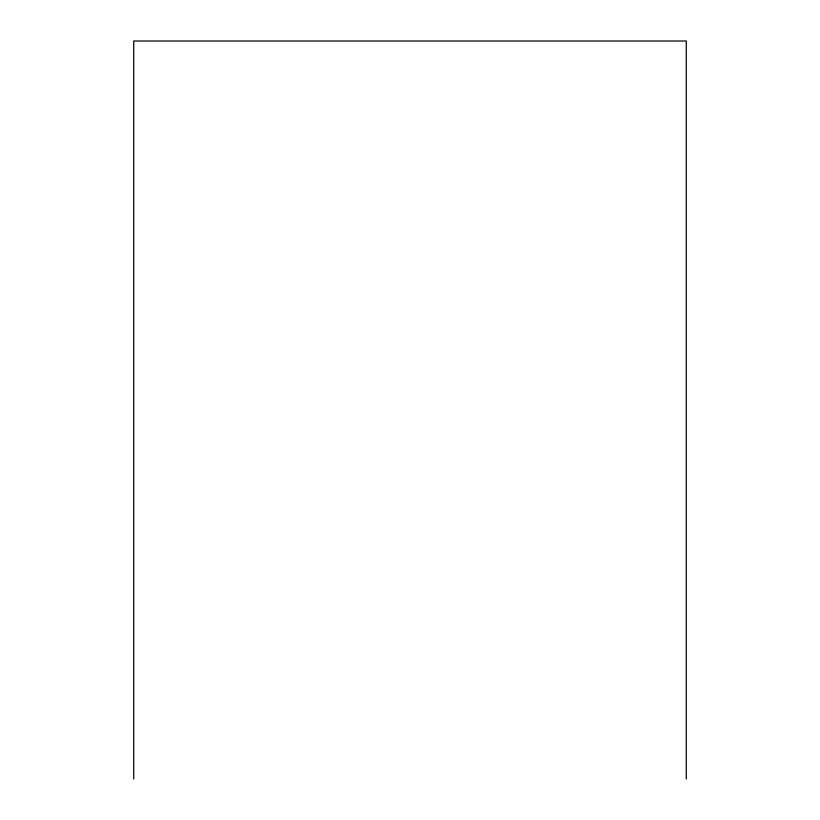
<?xml version="1.0" encoding="UTF-8"?>
<svg xmlns="http://www.w3.org/2000/svg" width="820" height="820" viewBox="0 0 820 820"><rect width="100%" height="100%" fill="white"/><g stroke="black" fill="none" stroke-linecap="round" stroke-linejoin="round"><path stroke-width="1.23" d="M686.278 779L686.278 41L133.721 41L133.721 779"/></g></svg>
